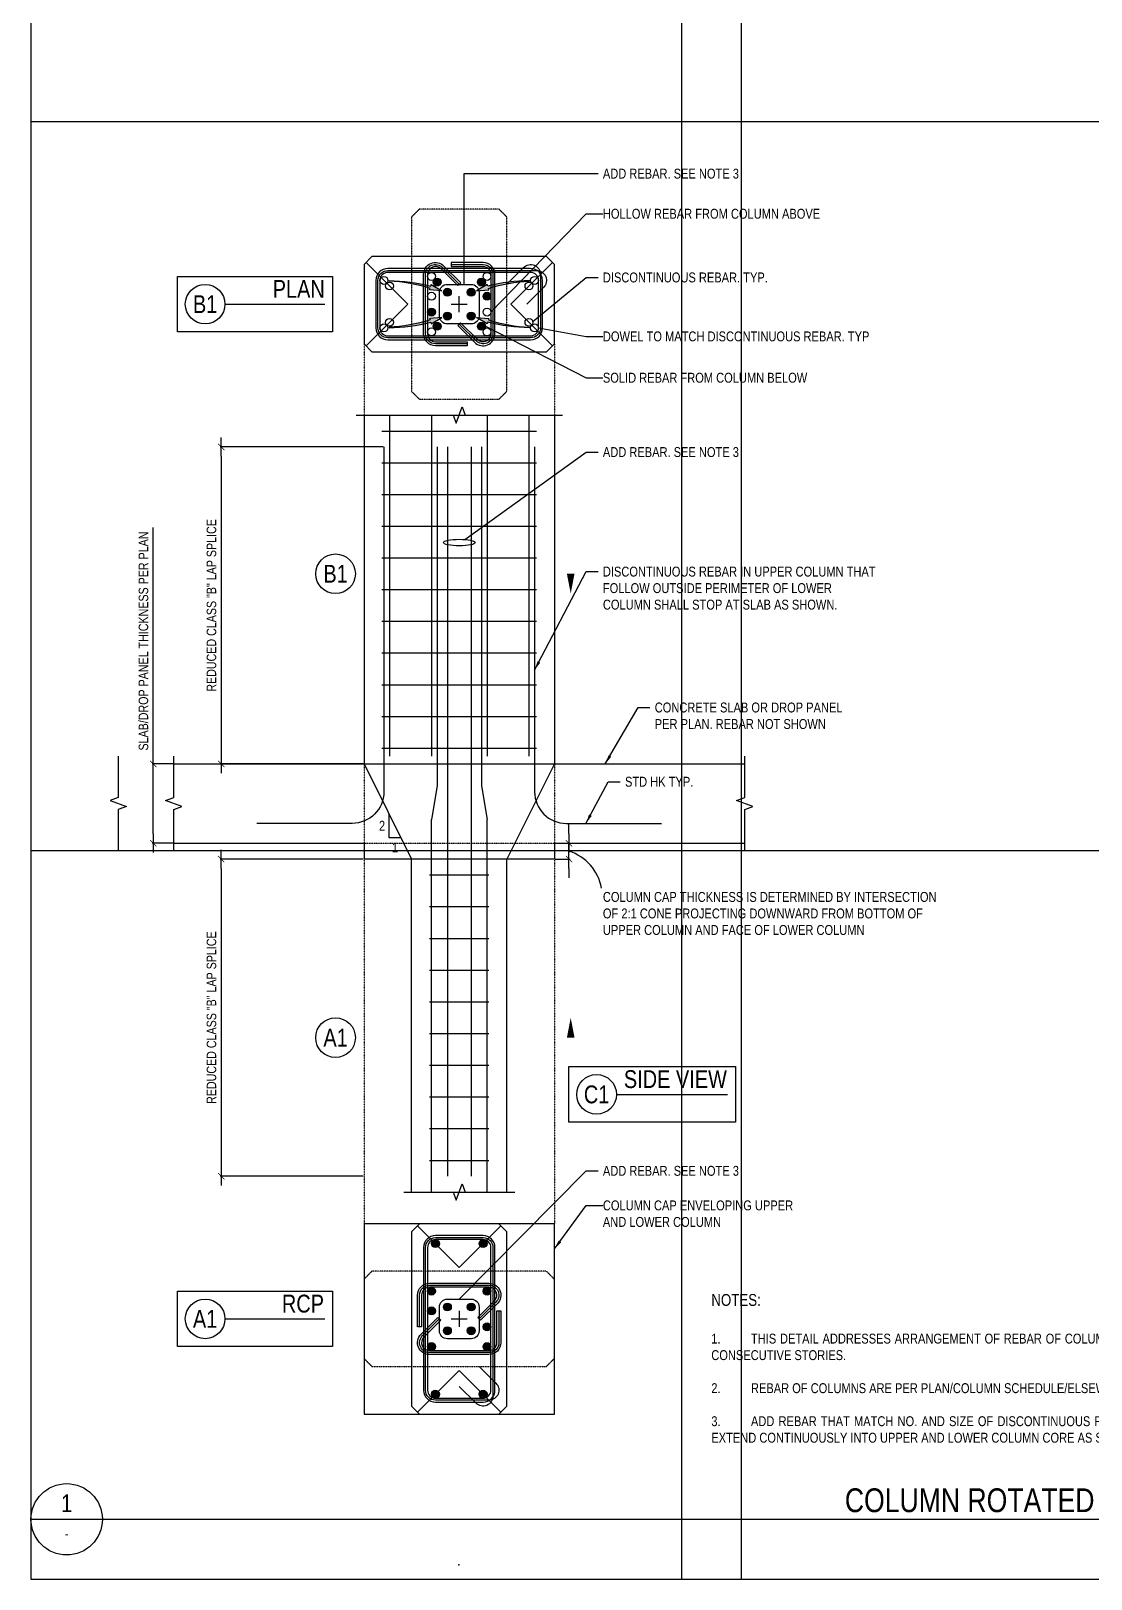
# Model space of a CAD drawing. Header units: millimetres. Extents: x 2250 to 89875, y -16050 to 57150.
# Drawn here: x 2250 to 28858, y -16050 to 22827 of the extents above; entities that cross this region are included whole.
import ezdxf
from ezdxf.enums import TextEntityAlignment as Align

# ---------------------------------------------------------------- set-up
doc = ezdxf.new("R2010")
doc.units = ezdxf.units.MM
doc.linetypes.add('DOT2', pattern=[0.125, 0, -0.125])
doc.linetypes.add('HIDDEN2', pattern=[0.1875, 0.125, -0.0625])
doc.layers.add('NPLT-JLA', color=193, linetype='Continuous', plot=False)
for name, color, linetype in [('S-G-DIMS', 1, 'Continuous'), ('S-G-DOTS', 2, 'DOT2'), ('S-G-HDN2', 1, 'HIDDEN2'), ('S-G-LEDR', 2, 'Continuous'), ('S-G-POCH-25', 8, 'Continuous'), ('S-G-REFR', 3, 'Continuous'), ('S-G-STTL', 4, 'Continuous'), ('S-G-THIN', 1, 'Continuous'), ('S-G-TITL', 7, 'Continuous'), ('S-G-TITLREF', 4, 'Continuous'), ('S-P-C-RBAR-T', 6, 'Continuous'), ('S-P-W-TDOWN', 3, 'Continuous')]:
    doc.layers.add(name, color=color, linetype=linetype)
doc.styles.add('ARIAL', font='arial.ttf', dxfattribs={"width": 0.8})
doc.dimstyles.new('ARIALDIMS', dxfattribs={"dimscale": 12, "dimtxt": 20, "dimasz": 19.5, "dimexe": 2.25, "dimexo": 1.75, "dimgap": 10, "dimtad": 1, "dimzin": 3, "dimdsep": 46, "dimtxsty": 'ARIAL', "dimblk1": 'nyatick', "dimblk2": 'nyatick', "dimsah": 1, "dimcen": 2.25, "dimclrd": 1, "dimclre": 1, "dimclrt": 2, "dimadec": 0, "dimazin": 0, "dimtfac": 1, "dimtmove": 0, "dimatfit": 3, "dimfxl": 1, "dimfrac": 2, "dimtolj": 1, "dimtzin": 0, "dimarcsym": 0})

# ---------------------------------------------------------------- blocks, each defined once
blk = doc.blocks.new('nyatick')
at = {"layer": 'S-G-DIMS'}
blk.add_line((-1.005000000008295, 9.094947017729282e-13), (1.004999999997381, 9.094947017729282e-13), dxfattribs=at)
at = {"layer": 'S-G-DIMS', "const_width": 0.07999999999999999}
blk.add_lwpolyline([(0.3399999999928696, 0.3400000000001455), (-0.3400000000037835, -0.339999999999236)], dxfattribs=at)
blk = doc.blocks.new('*D690')
at = {"layer": 'Defpoints', "color": 0, "transparency": 16777216}
for p in [(11108.52210352756, 12382.66518348431), (7024.99067372123, 4419.25054933806), (10610.80868889342, 4419.250549338061)]:
    blk.add_point(p, dxfattribs=at)
at = {"layer": 'S-G-DIMS', "color": 1, "lineweight": -2, "transparency": 16777216}
for p, q in [((11087.52210352756, 12382.66518348431), (6997.990673721228, 12382.66518348431)), ((7024.990673721228, 12148.66518348431), (7024.99067372123, 4653.25054933806)), ((10589.80868889342, 4419.250549338061), (6997.99067372123, 4419.25054933806))]:
    blk.add_line(p, q, dxfattribs=at)
at = {"layer": 'S-G-DIMS', "color": 1, "lineweight": -2, "transparency": 16777216, "xscale": 234, "yscale": 234, "zscale": 234}
for p, rotation in [((7024.990673721228, 12382.66518348431), 90), ((7024.99067372123, 4419.25054933806), 270)]:
    blk.add_blockref('nyatick', p, dxfattribs=dict(at, rotation=rotation))
at = {"layer": 'S-G-DIMS', "color": 2, "transparency": 16777216, "insert": (6780.897904280575, 8400.957866411183), "char_height": 240, "attachment_point": 5, "rotation": 90, "style": 'ARIAL'}
blk.add_mtext('\\A1;REDUCED CLASS "B" LAP SPLICE', dxfattribs=at)
blk = doc.blocks.new('*D689')
at = {"layer": 'Defpoints', "color": 0, "transparency": 16777216}
for p in [(10610.80868889342, 2030.226159094062), (7024.99067372123, -5933.188475052276), (10610.80868889342, -5933.188475052275)]:
    blk.add_point(p, dxfattribs=at)
at = {"layer": 'S-G-DIMS', "color": 1, "lineweight": -2, "transparency": 16777216}
for p, q in [((10589.80868889342, 2030.226159094062), (6997.990673721229, 2030.226159094062)), ((7024.990673721229, 1796.226159094062), (7024.99067372123, -5699.188475052276)), ((10589.80868889342, -5933.188475052275), (6997.99067372123, -5933.188475052276))]:
    blk.add_line(p, q, dxfattribs=at)
at = {"layer": 'S-G-DIMS', "color": 1, "lineweight": -2, "transparency": 16777216, "xscale": 234, "yscale": 234, "zscale": 234}
for p, rotation in [((7024.990673721229, 2030.226159094062), 90), ((7024.99067372123, -5933.188475052276), 270)]:
    blk.add_blockref('nyatick', p, dxfattribs=dict(at, rotation=rotation))
at = {"layer": 'S-G-DIMS', "color": 2, "transparency": 16777216, "insert": (6780.897904280572, -1951.481157979109), "char_height": 240, "attachment_point": 5, "rotation": 90, "style": 'ARIAL'}
blk.add_mtext('\\A1;REDUCED CLASS "B" LAP SPLICE', dxfattribs=at)
blk = doc.blocks.new('*D697')
at = {"layer": 'Defpoints', "color": 0, "transparency": 16777216}
for p in [(5318.051634991971, 4419.250549337974), (5832.759908405615, 4419.250549337974), (5832.759908405615, 2428.396890801393)]:
    blk.add_point(p, dxfattribs=at)
at = {"layer": 'S-G-DIMS', "color": 1, "lineweight": -2, "transparency": 16777216}
for p, q in [((5318.051634991971, 4419.250549337974), (5318.051634991969, 10359.48792996553)), ((5811.759908405615, 4419.250549337974), (5291.051634991971, 4419.250549337974)), ((5318.051634991971, 2662.396890801393), (5318.051634991971, 4185.250549337974)), ((5811.759908405615, 2428.396890801393), (5291.051634991971, 2428.396890801393))]:
    blk.add_line(p, q, dxfattribs=at)
at = {"layer": 'S-G-DIMS', "color": 1, "lineweight": -2, "transparency": 16777216, "xscale": 234, "yscale": 234, "zscale": 234}
for p, rotation in [((5318.051634991971, 4419.250549337974), 90), ((5318.051634991971, 2428.396890801393), 270)]:
    blk.add_blockref('nyatick', p, dxfattribs=dict(at, rotation=rotation))
at = {"layer": 'S-G-DIMS', "color": 2, "transparency": 16777216, "insert": (5073.877010162504, 7506.369239651752), "char_height": 240, "attachment_point": 5, "rotation": 90, "style": 'ARIAL'}
blk.add_mtext('\\A1;SLAB/DROP PANEL THICKNESS PER PLAN', dxfattribs=at)
blk = doc.blocks.new('*D698')
at = {"layer": 'Defpoints', "color": 0, "transparency": 16777216}
for p in [(15388.85746938186, 2428.396890801393), (15753.88095111927, 2428.396890801393), (15388.85746938186, 2030.226159094062)]:
    blk.add_point(p, dxfattribs=at)
at = {"layer": 'S-G-DIMS', "color": 1, "lineweight": -2, "transparency": 16777216}
for p, q in [((15753.88095111927, 2662.396890801393), (15753.88095111927, 2896.396890801393)), ((15409.85746938186, 2428.396890801393), (15780.88095111927, 2428.396890801393)), ((15753.88095111927, 2030.226159094062), (15753.88095111927, 2428.396890801393)), ((15409.85746938186, 2030.226159094062), (15780.88095111927, 2030.226159094062)), ((15753.88095111927, 1796.226159094062), (15753.88095111927, 1562.226159094062))]:
    blk.add_line(p, q, dxfattribs=at)
at = {"layer": 'S-G-DIMS', "color": 1, "lineweight": -2, "transparency": 16777216, "xscale": 234, "yscale": 234, "zscale": 234}
for p, rotation in [((15753.88095111927, 2428.396890801393), 270), ((15753.88095111927, 2030.226159094062), 90)]:
    blk.add_blockref('nyatick', p, dxfattribs=dict(at, rotation=rotation))

msp = doc.modelspace()

# ---------------------------------------------------------------- hatches: boundary and pattern name
at = {"layer": 'S-G-POCH-25'}
h = msp.add_hatch(color=256, dxfattribs=at)
h.dxf.hatch_style = 1
edge = h.paths.add_edge_path()
edge.add_line((12564.17761536836, 16304.4476110831), (12255.06507775039, 16322.66682882568))
edge.add_line((12255.06507775039, 16322.66682882568), (12266.74563462453, 16361.8816939145))
edge.add_arc((11078.72742885925, 12684.77216245465), 3864.262124077846, 72.09514371964241, 87.65261377685381)
edge.add_line((11237.0004877039, 16545.79163953922), (11237.76913250738, 16561.48224920025))
edge.add_arc((11111.03591872547, 11631.37157132363), 4931.73930815373, 76.23500124554499, 88.5274814352955, ccw=False)
edge.add_line((12284.49475791099, 16421.47041751939), (12295.47569375185, 16458.33646099559))
edge.add_line((12295.47569375183, 16458.33646099559), (12564.17761536833, 16304.44761108311))
h = msp.add_hatch(color=256, dxfattribs=at)
h.dxf.hatch_style = 1
edge = h.paths.add_edge_path()
edge.add_line((13435.4885429063, 16304.4476110831), (13744.60108052427, 16322.66682882568))
edge.add_line((13744.60108052427, 16322.66682882568), (13732.92052365013, 16361.8816939145))
edge.add_arc((14920.93872941541, 12684.77216245465), 3864.262124077846, 92.3473862231454, 107.90485628035671, ccw=False)
edge.add_line((14762.66567057074, 16545.79163953922), (14761.89702576728, 16561.48224920025))
edge.add_arc((14888.63023954918, 11631.37157132363), 4931.73930815373, 91.4725185647037, 103.7649987544542)
edge.add_line((13715.17140036367, 16421.47041751939), (13704.19046452281, 16458.33646099559))
edge.add_line((13704.19046452281, 16458.33646099559), (13435.4885429063, 16304.44761108311))
h = msp.add_hatch(color=256, dxfattribs=at)
h.dxf.hatch_style = 1
edge = h.paths.add_edge_path()
edge.add_line((12564.17761536836, 15627.95592661732), (12255.06507775039, 15609.73670887474))
edge.add_line((12255.06507775039, 15609.73670887474), (12266.74563462453, 15570.52184378591))
edge.add_arc((11078.72742885925, 19247.63137524576), 3864.262124077846, 272.3473862231462, 287.9048562803576, ccw=False)
edge.add_line((11237.0004877039, 15386.61189816119), (11237.76913250738, 15370.92128850017))
edge.add_arc((11111.03591872547, 20301.0319663768), 4931.73930815373, 271.4725185647045, 283.764998754455)
edge.add_line((12284.49475791099, 15510.93312018104), (12295.47569375185, 15474.06707670484))
edge.add_line((12295.47569375183, 15474.06707670484), (12564.17761536833, 15627.95592661732))
h = msp.add_hatch(color=256, dxfattribs=at)
h.dxf.hatch_style = 1
edge = h.paths.add_edge_path()
edge.add_line((13435.4885429063, 15627.95592661732), (13744.60108052427, 15609.73670887474))
edge.add_line((13744.60108052427, 15609.73670887474), (13732.92052365013, 15570.52184378591))
edge.add_arc((14920.93872941541, 19247.63137524576), 3864.262124077846, 252.0951437196433, 267.6526137768546)
edge.add_line((14762.66567057074, 15386.61189816119), (14761.89702576728, 15370.92128850017))
edge.add_arc((14888.63023954918, 20301.0319663768), 4931.73930815373, 256.2350012455458, 268.5274814352963, ccw=False)
edge.add_line((13715.17140036367, 15510.93312018104), (13704.19046452281, 15474.06707670484))
edge.add_line((13704.19046452281, 15474.06707670484), (13435.4885429063, 15627.95592661732))
at = {"layer": 'S-G-THIN'}
h = msp.add_hatch(color=256, dxfattribs=at)
h.dxf.hatch_style = 1
edge = h.paths.add_edge_path()
edge.add_arc((12443.80891087977, 16522.22593710788), 99.54268292682927, 0, 360, ccw=False)
h = msp.add_hatch(color=256, dxfattribs=at)
h.dxf.hatch_style = 1
edge = h.paths.add_edge_path()
edge.add_arc((12701.20503035694, 16264.82981763066), 99.54268292682927, 0, 360, ccw=False)
h = msp.add_hatch(color=256, dxfattribs=at)
h.dxf.hatch_style = 1
edge = h.paths.add_edge_path()
edge.add_arc((13298.46112791772, 16264.82981763066), 99.54268292682927, 180, 540)
h = msp.add_hatch(color=256, dxfattribs=at)
h.dxf.hatch_style = 1
edge = h.paths.add_edge_path()
edge.add_arc((13555.85724739489, 16522.22593710788), 99.54268292682927, 180, 540)
h = msp.add_hatch(color=256, dxfattribs=at)
h.dxf.hatch_style = 1
edge = h.paths.add_edge_path()
edge.add_arc((13696.63185962505, 16165.28713470386), 99.54268292682927, 0, 360)
h = msp.add_hatch(color=256, dxfattribs=at)
h.dxf.hatch_style = 1
edge = h.paths.add_edge_path()
edge.add_arc((12303.03429864961, 15767.11640299656), 99.54268292682927, 0, 360)
h = msp.add_hatch(color=256, dxfattribs=at)
h.dxf.hatch_style = 1
edge = h.paths.add_edge_path()
edge.add_arc((12701.20503035694, 15667.57372006976), 99.54268292682927, 0, 360)
h = msp.add_hatch(color=256, dxfattribs=at)
h.dxf.hatch_style = 1
edge = h.paths.add_edge_path()
edge.add_arc((13298.46112791772, 15667.57372006976), 99.54268292682927, -180, 180, ccw=False)
h = msp.add_hatch(color=256, dxfattribs=at)
h.dxf.hatch_style = 1
edge = h.paths.add_edge_path()
edge.add_arc((12443.80891087977, 15410.17760059255), 99.54268292682927, 0, 360)
h = msp.add_hatch(color=256, dxfattribs=at)
h.dxf.hatch_style = 1
edge = h.paths.add_edge_path()
edge.add_arc((13555.85724739489, 15410.17760059255), 99.54268292682927, 180, 540, ccw=False)
h = msp.add_hatch(color=256, dxfattribs=at)
h.dxf.hatch_style = 1
edge = h.paths.add_edge_path()
edge.add_arc((12402.57698157633, -7625.414084808377), 99.54268292682927, 0, 360)
h = msp.add_hatch(color=256, dxfattribs=at)
h.dxf.hatch_style = 1
edge = h.paths.add_edge_path()
edge.add_arc((13597.0891766983, -7625.414084808377), 99.54268292682927, 180, 540, ccw=False)
h = msp.add_hatch(color=256, dxfattribs=at)
h.dxf.hatch_style = 1
edge = h.paths.add_edge_path()
edge.add_arc((12303.03429864961, -8819.926279930325), 99.54268292682927, 0, 360, ccw=False)
h = msp.add_hatch(color=256, dxfattribs=at)
h.dxf.hatch_style = 1
edge = h.paths.add_edge_path()
edge.add_arc((13696.63185962522, -8819.926279930325), 99.54268292682927, 0, 360, ccw=False)
h = msp.add_hatch(color=256, dxfattribs=at)
h.dxf.hatch_style = 1
edge = h.paths.add_edge_path()
edge.add_arc((12303.03429864961, -9317.639694564466), 99.54268292682927, 0, 360, ccw=False)
h = msp.add_hatch(color=256, dxfattribs=at)
h.dxf.hatch_style = 1
edge = h.paths.add_edge_path()
edge.add_arc((12701.20503035694, -9218.097011637685), 99.54268292682927, 0, 360, ccw=False)
h = msp.add_hatch(color=256, dxfattribs=at)
h.dxf.hatch_style = 1
edge = h.paths.add_edge_path()
edge.add_arc((13298.46112791772, -9218.097011637685), 99.54268292682927, 180, 540)
h = msp.add_hatch(color=256, dxfattribs=at)
h.dxf.hatch_style = 1
edge = h.paths.add_edge_path()
edge.add_arc((12701.20503035694, -9815.353109198564), 99.54268292682927, 0, 360)
h = msp.add_hatch(color=256, dxfattribs=at)
h.dxf.hatch_style = 1
edge = h.paths.add_edge_path()
edge.add_arc((13298.46112791772, -9815.353109198564), 99.54268292682927, -180, 180, ccw=False)
h = msp.add_hatch(color=256, dxfattribs=at)
h.dxf.hatch_style = 1
edge = h.paths.add_edge_path()
edge.add_arc((13696.63185962505, -9715.810426271782), 99.54268292682927, 180, 540, ccw=False)
h = msp.add_hatch(color=256, dxfattribs=at)
h.dxf.hatch_style = 1
edge = h.paths.add_edge_path()
edge.add_arc((12303.03429864952, -10213.52384090594), 99.54268292682927, 0, 360, ccw=False)
h = msp.add_hatch(color=256, dxfattribs=at)
h.dxf.hatch_style = 1
edge = h.paths.add_edge_path()
edge.add_arc((13696.63185962514, -10213.52384090594), 99.54268292682927, 0, 360, ccw=False)
h = msp.add_hatch(color=256, dxfattribs=at)
h.dxf.hatch_style = 1
edge = h.paths.add_edge_path()
edge.add_arc((12402.57698157633, -11408.03603602789), 99.54268292682927, 0, 360, ccw=False)
h = msp.add_hatch(color=256, dxfattribs=at)
h.dxf.hatch_style = 1
edge = h.paths.add_edge_path()
edge.add_arc((13597.0891766983, -11408.03603602789), 99.54268292682927, -180, 180)

# ---------------------------------------------------------------- linework, layer by layer
at = {"layer": 'NPLT-JLA'}
for p, q in [((2250.000000000003, 57149.99999999995), (2250.000000000003, -16050.00000125125)), ((2250, 57149.99999999995), (2250, 2249.999999999949)), ((18574.99999999999, 57150), (18574.99999999999, -16050.00000125125)), ((18575, 57150), (18575, 2250)), ((18575, 57149.99999999995), (18575, 2249.999999999949)), ((18575, 57149.99999999995), (18575, 2249.999999999949)), ((18575, 57149.99999999995), (18575, 2249.999999999949)), ((20074.99999999999, 57150), (20074.99999999999, -16050.00000125125)), ((20075, 57150), (20075, 2250)), ((20075, 57149.99999999995), (20075, 2249.999999999949)), ((20075, 57149.99999999995), (20075, 2249.999999999949)), ((20075, 57149.99999999995), (20075, 2249.999999999949)), ((2250, 20550), (89875, 20550)), ((2250, 20549.9999987488), (72050, 20549.9999987488)), ((2250, 20549.9999987488), (72050, 20549.9999987488)), ((2250, 20549.99999874875), (72050, 20549.99999874875)), ((2250, 20549.99999874875), (72050, 20549.99999874875)), ((11705.77820108854, 15966.20176885021), (10660.58003035684, 17011.39993958191)), ((14293.88795718629, 15966.20176885021), (15339.08612791798, 17011.39993958191)), ((11705.77820108854, 15966.20176885021), (10660.58003035684, 14921.00359811851)), ((12800.74771328366, 15966.20176885021), (13198.918444991, 15966.20176885021)), ((12999.83307913732, 15767.11640299656), (12999.83307913732, 16165.28713470387)), ((14293.88795718629, 15966.20176885021), (15339.08612791798, 14921.00359811851)), ((10610.80868889342, 13179.00664689891), (15388.85746938185, 13179.00664689891)), ((2250, 2249.999979610367), (89875, 2249.999979610367)), ((2250, 2249.999998748805), (72050, 2249.999998748805)), ((2250, 2249.999998748805), (72050, 2249.999998748805)), ((2250, 2249.999998748754), (72050, 2249.999998748754)), ((20075, 2249.999999374377), (89875, 2249.999999374377)), ((11805.32088401547, -6331.359206759589), (14194.34527425937, -6331.359206759589)), ((12999.83307913732, -8222.670182369344), (11954.6349084056, -7177.472011637641)), ((12999.83307913732, -8222.670182369344), (14045.03124986903, -7177.472011637641)), ((12999.83307913732, -9317.639694564466), (12999.83307913732, -9715.810426271782)), ((12800.74771328366, -9516.725060418132), (13198.918444991, -9516.725060418132)), ((12999.83307913732, -10810.77993846699), (11954.6349084056, -11855.97810919871)), ((12999.83307913732, -10810.77993846699), (14045.03124986903, -11855.97810919871)), ((2250.000000000003, -16050.00000125125), (89875, -16050.00000125125)), ((2250.000000000003, -16050.00002038963), (72050, -16050.00002038963)), ((20075, -16050.00000062562), (89875, -16050.00000062562))]:
    msp.add_line(p, q, dxfattribs=at)
for points in [[(10909.43673767391, 16563.45786641119), (10909.43673767391, 15368.94567128924, 0.4142135623730951), (11208.0647864544, 15070.31762250875), (14791.60137182026, 15070.31762250875, 0.4142135623730951), (15090.22942060075, 15368.94567128924), (15090.22942060075, 16563.45786641119, 0.4142135623730951), (14791.60137182026, 16862.08591519168), (11208.0647864544, 16862.08591519168, 0.4142135623730951)], [(11008.97942060074, 16563.45786641119), (11008.97942060074, 15368.94567128924, 0.4142135623730951), (11208.0647864544, 15169.86030543558), (14791.60137182026, 15169.86030543558, 0.4142135623730951), (14990.68673767391, 15368.94567128924), (14990.68673767391, 16563.45786641119, 0.4142135623730951), (14791.60137182026, 16762.54323226484), (11208.0647864544, 16762.54323226484, 0.4142135623730951)], [(13198.918444991, 15020.54628104533), (13198.918444991, 14921.00359811851), (12402.57698157633, 14921.00359811851, -0.4142135623730959), (12103.94893279584, 15219.631646899), (12103.94893279605, 16712.77189080161, -0.6681786379193042), (12613.73889992165, 16923.93380914684), (13036.06273661202, 16501.60997245648), (12965.67543049695, 16431.2226663414), (12543.35159380658, 16853.54650303167, 0.6681786379193042), (12203.49161572289, 16712.77189080161), (12203.49161572268, 15219.631646899, 0.414213562373095), (12402.57698157633, 15020.54628104533)], [(13597.08917669847, 16911.85725665509, -0.414213562373095), (13796.17454255215, 16712.77189080144), (13796.17454255198, 15219.63164689881, -0.6681786379193042), (13456.31456446822, 15078.85703466875), (13033.99072777788, 15501.18087135903), (12963.60342166282, 15430.79356524395), (13385.92725835316, 15008.46972855359, 0.6681786379193042), (13895.71722547879, 15219.63164689881), (13895.71722547896, 16712.77189080144, 0.4142135623730959), (13597.08917669847, 17011.39993958191), (12800.74771328384, 17011.39993958191), (12800.74771328384, 16911.85725665509)], [(13597.0891766983, -7426.328718954712), (12402.57698157633, -7426.328718954712, 0.4142135623730951), (12103.94893279584, -7724.956767735202), (12103.94893279584, -11308.49335310105, 0.4142135623730951), (12402.57698157633, -11607.12140188154), (13597.0891766983, -11607.12140188154, 0.4142135623730951), (13895.71722547879, -11308.49335310105), (13895.71722547879, -7724.956767735202, 0.4142135623730951)], [(13597.0891766983, -7525.871401881537), (12402.57698157633, -7525.871401881537, 0.4142135623730951), (12203.49161572268, -7724.956767735202), (12203.49161572268, -11308.49335310105, 0.4142135623730951), (12402.57698157633, -11507.57871895471), (13597.0891766983, -11507.57871895471, 0.4142135623730951), (13796.17454255198, -11308.49335310105), (13796.17454255198, -7724.956767735202, 0.4142135623730951)], [(12054.17759133244, -8919.46896285715), (12054.17759133244, -9715.810426271782), (11954.6349084056, -9715.810426271782), (11954.6349084056, -8919.46896285715, -0.4142135623730959), (12253.26295718609, -8620.84091407666), (13746.40320108872, -8620.840914076747, -0.6681786379193042), (13957.56511943394, -9130.630881202422), (13535.24128274369, -9552.95471789279), (13464.8539766286, -9482.567411777709), (13887.17781331888, -9060.243575087341, 0.6681786379193042), (13746.40320108872, -8720.383597003587), (12253.26295718609, -8720.383597003485, 0.414213562373095)], [(13746.40320108854, -10313.06652383285, 0.414213562373095), (13945.48856694219, -10113.98115797919), (13945.48856694219, -9317.639694564554), (14045.03124986903, -9317.639694564554), (14045.03124986903, -10113.98115797919, -0.4142135623730959), (13746.40320108854, -10412.60920675968), (12253.26295718591, -10412.60920675959, -0.6681786379193042), (12042.10103884072, -9902.81923963393), (12464.42487553114, -9480.495402943561), (12534.81218164624, -9550.882709058642), (12112.48834495596, -9973.206545748995, 0.6681786379193042), (12253.26295718591, -10313.06652383276)]]:
    msp.add_lwpolyline(points, format="xyb", close=True, dxfattribs=at)
for points in [[(5924.608131563538, 16663.000549338), (9821.797952242952, 16663.000549338), (9821.797952242952, 15269.40298836242), (5924.608131563538, 15269.40298836242)], [(15750.71983640461, -3182.120701972148), (19934.80906138232, -3182.120701972148), (19934.80906138232, -4575.718262947732), (15750.71983640461, -4575.718262947732)], [(5924.608131563538, -8819.92627993034), (9821.797952242952, -8819.92627993034), (9821.797952242952, -10213.52384090592), (5924.608131563538, -10213.52384090592)]]:
    msp.add_lwpolyline(points, close=True, dxfattribs=at)
for points in [[(11008.97942060074, 15368.94567128924, 0.4142135623730951), (11208.0647864544, 15169.86030543558)], [(12203.49161572268, -11308.49335310105, 0.4142135623730951), (12402.57698157633, -11507.57871895471)]]:
    msp.add_lwpolyline(points, format="xyb", dxfattribs=at)
msp.add_point((12986.70680730649, -15689.2973496819), dxfattribs=at)
at = {"layer": 'S-G-DIMS', "linetype": 'Continuous'}
msp.add_lwpolyline([(4439.162347430014, 4618.335835557504), (4439.162347430014, 3573.137744459949), (4234.043892220026, 3498.480732264841), (4644.280802640162, 3349.16670787461), (4439.162347430014, 3274.509695679459), (4439.162347430014, 2229.31160458189)], dxfattribs=at)
at = {"layer": 'S-G-DIMS'}
msp.add_arc((15382.13842013513, 1075.214190664396), 1212.490480928461, 10.85173812809564, 72.1459003617161, dxfattribs=at)
at = {"layer": 'S-G-DOTS'}
for p, q in [((10610.80868889342, 14970.77493958191), (10610.80868889342, -7127.700670174221)), ((15388.85746938142, 14970.77493958191), (15388.85746938124, -7127.700670174221))]:
    msp.add_line(p, q, dxfattribs=at)
at = {"layer": 'S-G-HDN2'}
msp.add_line((10610.80868889351, 2428.396890801392), (15388.85746938185, 2428.396890801392), dxfattribs=at)
for points in [[(13995.2599084056, 18355.22615909412), (12004.40624986903, 18355.22615909412), (11805.32088401535, 18156.14079324045), (11805.32088401535, 13776.26274445992), (12004.40624986903, 13577.17737860627), (13995.2599084056, 13577.17737860631), (14194.34527425928, 13776.26274445996), (14194.34527425928, 18156.14079324045)], [(15388.85746938124, -10512.15188968641), (15388.85746938124, -8521.298231149834), (15189.77210352756, -8322.21286529617), (10809.89405474708, -8322.21286529617), (10610.80868889342, -8521.298231149834), (10610.80868889342, -10512.15188968641), (10809.89405474708, -10711.23725554008), (15189.77210352756, -10711.23725554008)]]:
    msp.add_lwpolyline(points, close=True, dxfattribs=at)
at = {"layer": 'S-G-POCH-25'}
for points in [[(12564.17761536836, 16304.4476110831), (12255.06507775039, 16322.66682882568), (12266.74563462453, 16361.8816939145, 0.0679867287095024), (11237.0004877039, 16545.79163953922), (11237.76913250738, 16561.48224920026, -0.05368755628874505), (12284.49475791099, 16421.47041751939), (12295.47569375183, 16458.33646099559)], [(13435.4885429063, 16304.4476110831), (13744.60108052427, 16322.66682882568), (13732.92052365013, 16361.8816939145, -0.0679867287095024), (14762.66567057074, 16545.79163953922), (14761.89702576728, 16561.48224920026, 0.05368755628874505), (13715.17140036367, 16421.47041751939), (13704.19046452281, 16458.33646099559)], [(12564.17761536836, 15627.95592661732), (12255.06507775039, 15609.73670887474), (12266.74563462453, 15570.52184378593, -0.0679867287095024), (11237.0004877039, 15386.61189816119), (11237.76913250738, 15370.92128850018, 0.05368755628874505), (12284.49475791099, 15510.93312018104), (12295.47569375183, 15474.06707670484)], [(13435.4885429063, 15627.95592661732), (13744.60108052427, 15609.73670887474), (13732.92052365013, 15570.52184378593, 0.0679867287095024), (14762.66567057074, 15386.61189816119), (14761.89702576728, 15370.92128850018, -0.05368755628874505), (13715.17140036367, 15510.93312018104), (13704.19046452281, 15474.06707670484)]]:
    msp.add_lwpolyline(points, format="xyb", close=True, dxfattribs=at)
at = {"layer": 'S-G-REFR'}
for points in [[(10393.15996514728, 9195.645329697189, 0, 0, 0), (15797.68601805728, 9195.645329697189, 191.1219512195122, 0, 0), (15797.68601805728, 8697.931915063047, 0, 0, 0)], [(10393.15996514728, -2454.259957904564, 0, 0, 0), (15797.68601805728, -2454.259957904564, 191.1219512195122, 0, 0), (15797.68601805728, -1956.546543270422, 0, 0, 0)]]:
    msp.add_lwpolyline(points, format="xyseb", dxfattribs=at)
for centre in [(9895.446550513137, 9195.645329697189), (9895.446550513137, -2454.259957904564)]:
    msp.add_circle(centre, 497.7134146341464, dxfattribs=at)
at = {"layer": 'S-G-STTL'}
for p, q in [((7119.120326685574, 15966.20176885025), (9622.712586389272, 15966.20176885025)), ((16945.23203152666, -3878.919482459911), (19735.72369552864, -3878.919482459911)), ((7119.120326685574, -9516.725060418088), (9622.712586389272, -9516.725060418088))]:
    msp.add_line(p, q, dxfattribs=at)
for centre in [(6621.406912051432, 15966.20176885025), (16447.51861689251, -3878.919482459911), (6621.406912051432, -9516.725060418088)]:
    msp.add_circle(centre, 497.7134146341464, dxfattribs=at)
at = {"layer": 'S-G-THIN'}
for p, q in [((10610.80868889351, 4419.250549337972), (11805.32088401547, 2030.226159094062)), ((15388.85746938124, 4419.250549337972), (14194.34527425928, 2030.226159094062)), ((11237.92054672621, 2567.77073611175), (11237.92054672621, 3165.026833672731)), ((11536.5485955067, 2567.77073611175), (11237.92054672621, 2567.77073611175))]:
    msp.add_line(p, q, dxfattribs=at)
for points in [[(12701.20503035694, 16463.91518348431), (13298.46112791772, 16463.91518348431, -0.414213562373095), (13497.54649377137, 16264.82981763066), (13497.54649377137, 15667.57372006975, -0.414213562373095), (13298.46112791772, 15468.48835421608), (12701.20503035694, 15468.48835421608, -0.414213562373095), (12502.11966450326, 15667.57372006975), (12502.11966450326, 16264.82981763066, -0.414213562373095)], [(12701.20503035694, -9019.01164578402), (13298.46112791772, -9019.01164578402, -0.414213562373095), (13497.54649377137, -9218.097011637685), (13497.54649377137, -9815.353109198593, -0.414213562373095), (13298.46112791772, -10014.43847505224), (12701.20503035694, -10014.43847505224, -0.414213562373095), (12502.11966450326, -9815.353109198593), (12502.11966450326, -9218.097011637685, -0.414213562373095)]]:
    msp.add_lwpolyline(points, format="xyb", close=True, dxfattribs=at)
at = {"layer": 'S-G-THIN', "linetype": 'Continuous'}
for points in [[(10411.72340267387, 13179.00664689891), (12850.51905474719, 13179.00664689891), (12925.1760669424, 12973.88819168886), (13074.49009133264, 13384.12510210896), (13149.14710352768, 13179.00664689891), (15587.94275560096, 13179.00664689891)], [(5832.759908405613, 2229.311604581875), (5832.759908405613, 3274.50969567943), (6037.8783636156, 3349.166707874552), (5627.64145319564, 3498.480732264798), (5832.759908405613, 3573.13774445992), (5832.759908405613, 4618.335835557489)], [(20166.90624986903, 2229.311604581875), (20166.90624986903, 3274.50969567943), (20372.02470507901, 3349.166707874552), (19961.78779465906, 3498.480732264798), (20166.90624986903, 3573.13774445992), (20166.90624986903, 4618.335835557489)], [(11606.23559779592, -6331.359206759589), (12850.51905474719, -6331.359206759589), (12925.1760669424, -6536.477661969649), (13074.49009133264, -6126.240751549558), (13149.14710352768, -6331.359206759589), (14393.43056047891, -6331.359206759589)]]:
    msp.add_lwpolyline(points, dxfattribs=at)
at = {"layer": 'S-G-THIN'}
for centre in [(12303.03429864961, 16663.000549338), (13696.63185962522, 16663.000549338), (11108.52210352756, 16563.45786641119), (11249.29671575772, 16422.68325418106), (12443.80891087977, 16522.22593710788), (12701.20503035694, 16264.82981763066), (13298.46112791772, 16264.82981763066), (13555.85724739489, 16522.22593710788), (14750.36944251694, 16422.68325418106), (14891.14405474707, 16563.45786641119), (12303.03429864961, 16165.28713470387), (13696.63185962505, 16165.28713470386), (11249.29671575772, 15509.72028351936), (12303.03429864961, 15767.11640299656), (12701.20503035694, 15667.57372006976), (13298.46112791772, 15667.57372006976), (13696.63185962505, 15767.11640299657), (14750.36944251694, 15509.72028351936), (11108.52210352756, 15368.94567128924), (12303.03429864952, 15269.4029883624), (12443.80891087977, 15410.17760059255), (13555.85724739489, 15410.17760059255), (13696.63185962514, 15269.4029883624), (14891.14405474707, 15368.94567128924), (12402.57698157633, -7625.414084808377), (13597.0891766983, -7625.414084808377), (12303.03429864961, -8819.926279930325), (13696.63185962522, -8819.926279930325), (12303.03429864961, -9317.639694564466), (12701.20503035694, -9218.097011637685), (13298.46112791772, -9218.097011637685), (12701.20503035694, -9815.353109198564), (13298.46112791772, -9815.353109198564), (13696.63185962505, -9715.810426271782), (12303.03429864952, -10213.52384090594), (13696.63185962514, -10213.52384090594), (12402.57698157633, -11408.03603602789), (13597.0891766983, -11408.03603602789)]:
    msp.add_circle(centre, 99.54268292682927, dxfattribs=at)
msp.add_ellipse((12999.83307913732, 9979.688329483193), major_axis=(-398.1707317072718, 0), ratio=0.2048635101444864, dxfattribs=at)
at = {"layer": 'S-G-TITLREF'}
msp.add_line((2250.000000000015, -14550.00001140003), (36400.00000000001, -14549.99999634293), dxfattribs=at)
msp.add_circle((3145.884146341472, -14550.00003178966), 895.8841463414633, dxfattribs=at)
at = {"layer": 'S-P-C-RBAR-T'}
for p, q in [((11249.29671575753, 13179.00664689891), (11249.29671575753, 4618.335915191637)), ((12303.0342986563, 13179.00664689891), (12303.0342986563, 4618.335915191637)), ((13696.63185962522, 13179.00664689891), (13696.63185962522, 4618.335915191637)), ((14750.36944251711, 13179.00664689891), (14750.36944251711, 4618.335915191637)), ((11058.75076206416, 12780.8359151914), (14940.9153962105, 12780.8359151914)), ((12443.80891087977, 12382.66518348426), (12443.80891087966, 3870.300661743124)), ((12701.20503035694, 12382.66518348426), (12701.20503035694, -5933.188475052273)), ((13298.46112791781, 12382.66518348426), (13298.46112791781, -5933.188475052273)), ((13555.85724739498, 12382.66518348426), (13555.85724739498, 3870.300661743124)), ((11058.75076206416, 11984.49445177677), (14940.9153962105, 11984.49445177677)), ((11058.75076206416, 11188.15298836214), (14940.9153962105, 11188.15298836214)), ((11058.75076206416, 10391.8115249476), (14940.9153962105, 10391.8115249476)), ((11058.75076206416, 9595.470061532964), (14940.9153962105, 9595.470061532964)), ((11058.75076206416, 8799.12859811842), (14940.9153962105, 8799.12859811842)), ((11058.75076206416, 8002.787134703787), (14940.9153962105, 8002.787134703787)), ((11058.75076206416, 7206.445671289184), (14940.9153962105, 7206.445671289184)), ((11058.75076206416, 6410.104207874552), (14940.9153962105, 6410.104207874552)), ((11058.75076206416, 5613.76274445992), (14940.9153962105, 5613.76274445992)), ((11058.75076206416, 4817.421281045288), (14940.9153962105, 4817.421281045288)), ((12443.80891087966, 3870.300661743124), (12303.03429864961, 3025.652988362359)), ((13555.85724739498, 3870.300661743124), (13696.63185962514, 3025.652988362359)), ((12303.03429864961, -6331.359206759589), (12303.03429864961, 3025.652988362315)), ((13696.63185962514, -6331.359206759589), (13696.63185962514, 3025.652988362315)), ((12253.26295718621, 1632.055427386746), (13746.40320108854, 1632.055427386746)), ((12253.26295718621, 835.7139639721136), (13746.40320108854, 835.7139639721136)), ((12253.26295718621, 39.37250055748154), (13746.40320108854, 39.37250055748154)), ((12253.26295718621, -756.9689628571505), (13746.40320108854, -756.9689628571505)), ((12253.26295718621, -1553.310426271782), (13746.40320108854, -1553.310426271782)), ((12253.26295718621, -2349.651889686415), (13746.40320108854, -2349.651889686415)), ((12253.26295718621, -3145.993353101061), (13746.40320108854, -3145.993353101061)), ((12253.26295718621, -3942.334816515693), (13746.40320108854, -3942.334816515693)), ((12253.26295718621, -4738.676279930325), (13746.40320108854, -4738.676279930325)), ((12253.26295718621, -5535.017743344957), (13746.40320108854, -5535.017743344957))]:
    msp.add_line(p, q, dxfattribs=at)
for points in [[(14193.3092698424, 16466.41631939857), (14615.63310653248, 16888.74015608903, -0.6681786379194224), (15040.45807913732, 16712.77189080144), (15040.45807913732, 15368.94567128924, -0.4142135623730951), (14791.60137182026, 15120.08896397216), (11208.0647864544, 15120.08896397216, -0.4142135623730951), (10959.20807913732, 15368.94567128924), (10959.20807913732, 16563.45786641119, -0.4142135623730951), (11208.0647864544, 16812.31457372826), (14940.9153962105, 16812.31457372826, -0.668178637919429), (15116.88366149808, 16387.4896011235), (14694.55982480763, 15965.16576443332)], [(13198.918444991, 14970.77493958191), (12402.57698157633, 14970.77493958191, -0.4142135623730951), (12153.72027425928, 15219.631646899), (12153.72027425945, 16712.77189080161, -0.6681786379192693), (12578.54524686415, 16888.7401560893), (13000.86908355448, 16466.41631939885)], [(12800.74771328384, 16961.62859811851), (13597.08917669847, 16961.62859811851, -0.4142135623730951), (13845.94588401556, 16712.77189080144), (13845.94588401535, 15219.63164689881, -0.6681786379192693), (13421.12091141072, 15043.66338161113), (12998.79707472032, 15465.98721830158)], [(11108.52210352756, 12382.66518348431), (11108.52210352756, 3722.451768850166, -0.414213562373095), (10312.18064011293, 2926.110305435534), (7923.156249869033, 2926.110305435534)], [(14891.14405474707, 12382.66518348431), (14891.14405474707, 3722.451768850166, 0.414213562373095), (15687.48551816173, 2926.110305435534), (18076.5099084056, 2926.110305435534)], [(13500.04762968569, -10710.2012511231), (13922.37146637615, -11132.52508781328, -0.6681786379194224), (13746.40320108854, -11557.35006041813), (12402.57698157633, -11557.35006041813, -0.4142135623730951), (12153.72027425928, -11308.49335310105), (12153.72027425928, -7724.956767735202, -0.4142135623730951), (12402.57698157633, -7476.100060418132), (13597.0891766983, -7476.100060418132, -0.4142135623730951), (13845.94588401535, -7724.956767735202), (13845.94588401535, -11457.80737749129, -0.668178637919429), (13421.12091141072, -11633.7756427789), (12998.79707472044, -11211.45180608844)], [(12004.40624986903, -9715.810426271782), (12004.40624986903, -8919.46896285715, -0.4142135623730951), (12253.26295718609, -8670.61225554008), (13746.40320108872, -8670.612255540167, -0.6681786379192693), (13922.3714663765, -9095.437228144889), (13500.04762968604, -9517.761064835242)], [(13995.2599084056, -9317.639694564554), (13995.2599084056, -10113.98115797919, -0.4142135623730951), (13746.40320108854, -10362.83786529627), (12253.26295718591, -10362.83786529617, -0.6681786379192693), (12077.29469189834, -9938.012892691462), (12499.61852858879, -9515.689056001094)]]:
    msp.add_lwpolyline(points, format="xyb", dxfattribs=at)
at = {"layer": 'S-P-W-TDOWN'}
for p, q in [((10610.80868889342, 13179.00664689891), (10610.80868889342, 4419.250549337972)), ((15388.85746938185, 13179.00664689891), (15388.85746938185, 4419.250549338016)), ((5832.759908405613, 4419.250549337972), (20166.90624986903, 4419.250549337972)), ((5832.759908405613, 2428.396890801392), (10610.80868889351, 2428.396890801392)), ((10610.80868889351, 2428.396890801392), (10610.80868889351, 2030.226159094062)), ((15388.85746938185, 2428.396890801392), (20166.90624986903, 2428.396890801392)), ((15388.85746938185, 2428.396890801392), (15388.85746938185, 2030.226159094062)), ((15388.85746938185, 2030.226159094062), (10610.80868889342, 2030.226159094062)), ((11805.32088401547, -6331.359206759589), (11805.32088401547, 2030.226159094076)), ((14194.34527425937, -6331.359206759589), (14194.34527425937, 2030.226159094076))]:
    msp.add_line(p, q, dxfattribs=at)
for points in [[(10610.80868889342, 16961.62859811851), (10610.80868889342, 14970.77493958191), (10809.89405474708, 14771.68957372826), (15189.77210352774, 14771.68957372826), (15388.85746938142, 14970.77493958191), (15388.85746938124, 16961.62859811851), (15189.77210352756, 17160.71396397216), (10809.89405474708, 17160.71396397216)], [(10610.80868889359, -11905.74945066207), (15388.85746938142, -11905.74945066207), (15388.85746938124, -7127.700670174221), (10610.80868889342, -7127.700670174221)]]:
    msp.add_lwpolyline(points, close=True, dxfattribs=at)
for points in [[(12004.40624986903, -7127.700670174221), (11805.32088401535, -7326.786036027886), (11805.32088401535, -11706.66408480846), (12004.40624986903, -11905.74945066212)], [(13995.2599084056, -11905.74945066203), (14194.34527425928, -11706.66408480838), (14194.34527425928, -7326.786036027886), (13995.2599084056, -7127.700670174221)]]:
    msp.add_lwpolyline(points, dxfattribs=at)

# ---------------------------------------------------------------- texts
at = {"layer": 'S-G-LEDR', "color": 3, "style": 'ARIAL'}
for s, insert, char_height, width, attachment_point in [('ADD REBAR. SEE NOTE 3', (16605.23365439547, 19368.71766318969), 248.8567152804874, 4323.252410995957, 1), ('HOLLOW REBAR FROM COLUMN ABOVE', (16605.23365439547, 18361.33608402839), 248.8567152804874, 7550.160748509466, 1), ('DISCONTINUOUS REBAR. TYP.', (16605.23365439547, 16761.63974281716), 248.8567152804874, 4323.252410995957, 1), ('DOWEL TO MATCH DISCONTINUOUS REBAR. TYP', (16605.23365439547, 15281.07116475301), 248.8567152804874, 6939.298793852454, 1), ('SOLID REBAR FROM COLUMN BELOW', (16605.23365439547, 14243.17088772166), 248.8567152804874, 5353.757635083404, 1), ('ADD REBAR. SEE NOTE 3', (16605.23365439547, 12376.22586990047), 248.8567152804874, 4712.107154862034, 1), ('DISCONTINUOUS REBAR IN UPPER COLUMN THAT FOLLOW OUTSIDE PERIMETER OF LOWER COLUMN SHALL STOP AT SLAB AS SHOWN.', (16605.23365439547, 9374.542909364318), 248.8567152804874, 6968.484765971495, 1), ('CONCRETE SLAB OR DROP PANEL PER PLAN. REBAR NOT SHOWN', (17906.97758175808, 5961.581926001294), 248.8567152804874, 5004.911226870637, 1), ('STD HK TYP.', (17159.91081390643, 4097.714876067141), 248.8567152804874, 2490.569115845956, 1), ('2', (11061.79031354906, 2866.398784892241), 248.8567152804874, 344.6635931191984, 5), ('1', (11387.23457111645, 2321.060290548383), 248.8567152804874, 344.6635931191984, 5), ('COLUMN CAP THICKNESS IS DETERMINED BY INTERSECTION OF 2:1 CONE PROJECTING DOWNWARD FROM BOTTOM OF UPPER COLUMN AND FACE OF LOWER COLUMN', (16605.23365439547, 1204.324567197749), 248.8567152804874, 8569.17811546813, 1), ('ADD REBAR. SEE NOTE 3', (16605.23365439547, -5674.297165209558), 248.8567152804874, 4323.252410995957, 1), ('\\A1;\\pxqj;{\\H1.2x;NOTES:\\P\\P\\pi-2,l2;}1.^ITHIS DETAIL ADDRESSES ARRANGEMENT OF REBAR OF COLUMNS WHITH SECTION ROTATED UP TO 90%%D AT TWO CONSECUTIVE STORIES.^J\\P2.^IREBAR OF COLUMNS ARE PER PLAN/COLUMN SCHEDULE/ELSEWHERE IN THE DRAWING SET.^J\\P3.^IADD REBAR THAT MATCH NO. AND SIZE OF DISCONTINUOUS REBAR FROM UPPER COLUMN. ADD REBAR SHALL EXTEND CONTINUOUSLY INTO UPPER AND LOWER COLUMN CORE AS SHOWN', (19326.76543562987, -8892.068020124483), 248.8567152804878, 16642.75048933851, 1)]:
    msp.add_mtext(s, dxfattribs=dict(at, insert=insert, char_height=char_height, width=width, attachment_point=attachment_point))
at = {"layer": 'S-G-REFR', "style": 'ARIAL', "width": 0.8}
for s, p in [('B1', (9895.446550513137, 9195.645329697189)), ('A1', (9895.446550513137, -2454.259957904564))]:
    msp.add_text(s, height=447.9420731707317, dxfattribs=at).set_placement(p, align=Align.MIDDLE)
at = {"layer": 'S-G-STTL', "style": 'ARIAL', "width": 0.8}
for s, p in [('PLAN', (8317.386163070478, 16125.47006153321)), ('SIDE VIEW', (17131.91525710322, -3719.651189776938)), ('RCP', (8548.1404970804, -9357.45676773513))]:
    msp.add_text(s, height=447.9420731707317, dxfattribs=at).set_placement(p)
for s, p in [('B1', (6621.406912051432, 15966.20176885025)), ('C1', (16447.51861689251, -3878.919482459911)), ('A1', (6621.406912051432, -9516.725060418088))]:
    msp.add_text(s, height=447.9420731707317, dxfattribs=at).set_placement(p, align=Align.MIDDLE)
at = {"layer": 'S-G-THIN', "color": 3, "insert": (16605.23365439547, -6542.436128068337), "char_height": 248.8567152804878, "width": 4875.636010107691, "attachment_point": 1, "style": 'ARIAL'}
msp.add_mtext('COLUMN CAP ENVELOPING UPPER AND LOWER COLUMN', dxfattribs=at)
at = {"layer": 'S-G-TITL', "insert": (36400.00000000001, -13772.60438157721), "char_height": 597.2560975609781, "width": 19664.31393631196, "attachment_point": 3, "style": 'ARIAL'}
msp.add_mtext('COLUMN ROTATED AT ADJACENT LEVELS', dxfattribs=at)
at = {"layer": 'S-G-TITLREF', "style": 'ARIAL'}
for s, height, width, p in [('1', 447.9420731707364, 0.7999999999995481, (3145.884146341472, -14146.52784729765)), ('-', 248.8567152804876, 0.7999999999995565, (3145.884146341472, -14912.26718582856))]:
    msp.add_text(s, height=height, dxfattribs=dict(at, width=width)).set_placement(p, align=Align.MIDDLE)

# ---------------------------------------------------------------- dimensions: what is measured, and where the dimension line sits
at = {"layer": 'S-G-DIMS'}
for base, p1, p2, text, picture, middle in [((7024.99067372123, 4419.25054933806), (11108.52210352756, 12382.66518348431), (10610.80868889342, 4419.250549338059), 'REDUCED CLASS "B" LAP SPLICE', '*D690', (6780.897904280575, 8400.957866411183)), ((5318.051634991971, 4419.250549337974), (5832.759908405613, 2428.396890801392), (5832.759908405613, 4419.250549337972), 'SLAB/DROP PANEL THICKNESS PER PLAN', '*D697', (5073.877010162504, 7506.369239651752)), ((15753.88095111927, 2428.396890801393), (15388.85746938185, 2030.226159094062), (15388.85746938185, 2428.396890801392), ' ', '*D698', (15753.88095111926, 2229.311524947723)), ((7024.99067372123, -5933.188475052276), (10610.80868889342, 2030.226159094062), (10610.80868889342, -5933.188475052273), 'REDUCED CLASS "B" LAP SPLICE', '*D689', (6780.897904280572, -1951.481157979109))]:
    dim = msp.add_linear_dim(base=base, p1=p1, p2=p2, angle=90, text=text, dimstyle='ARIALDIMS', dxfattribs=at)
    dim.commit()
    dim.dimension.update_dxf_attribs({"geometry": picture, "text_midpoint": middle})

# ---------------------------------------------------------------- leaders
at = {"layer": 'S-G-LEDR', "annotation_type": 0, "has_hookline": 1, "hookline_direction": 0}
for points, override in [([(13126.61449949941, 16463.91518348431), (13126.61449949941, 19244.28930554949), (16485.78243488329, 19244.28930554945)], {"dimgap": 0.05, "dimtad": 0, "dimldrblk": 'None'}), ([(14847.93387140142, 15529.4668766612), (16187.1543861028, 16637.21138517692), (16485.78243488329, 16637.21138517692)], {"dimgap": 0.05, "dimtad": 0, "dimldrblk": 'None'}), ([(13139.52575589079, 10056.07409722103), (16187.1543861028, 12251.79751226024), (16485.78243488329, 12251.79751226024)], {"dimgap": 0.05, "dimtad": 0, "dimldrblk": 'None'}), ([(14891.14405474707, 6775.761390935731), (16187.1543861028, 9250.11455172408), (16485.78243488329, 9250.11455172408)], {"dimgap": 0.05, "dimtad": 0}), ([(16665.50921890521, 4419.250549337987), (17488.89831346541, 5837.153568361042), (17787.5263622459, 5837.153568361042)], {"dimgap": 0.05, "dimtad": 0}), ([(16179.9182257709, 2926.110305435534), (16741.83154561376, 3973.286518426889), (17040.45959439425, 3973.286518426889)], {"dimgap": 0.05, "dimtad": 0}), ([(12999.83307913732, -9019.01164578402), (16187.1543861028, -5798.725522849811), (16485.78243488329, -5798.725522849811)], {"dimgap": 0.05, "dimtad": 0, "dimldrblk": 'None'})]:
    msp.add_leader(points, dimstyle='ARIALDIMS', override=override, dxfattribs=at)
for points, text_width in [([(13796.17454255186, 15767.11640299657), (16187.1543861028, 18236.90772638815), (16604.63365439547, 18236.90772638815)], 5417.810999244227), ([(13655.39993032173, 15410.17760059255), (16187.1543861028, 14118.74253008141), (16604.63365439547, 14118.74253008142)], 5114.837284760862), ([(14990.68673767391, 15368.94567128918), (16187.1543861028, 15156.64280711277), (16604.63365439547, 15156.64280711277)], 6657.27361335883)]:
    msp.add_leader(points, dimstyle='ARIALDIMS', override={"dimgap": 0.05, "dimtad": 0, "dimldrblk": 'None'}, dxfattribs=dict(at, text_width=text_width))
at = {"layer": 'S-G-THIN', "annotation_type": 0, "has_hookline": 1, "hookline_direction": 0, "text_width": 4758.086075461092}
msp.add_leader([(15388.85746938124, -7759.358518644673), (16187.1543861028, -6666.864485708575), (16604.63365439547, -6666.864485708581)], dimstyle='ARIALDIMS', override={"dimgap": 0.05, "dimtad": 0}, dxfattribs=at)

doc.saveas('drawing.dxf')
